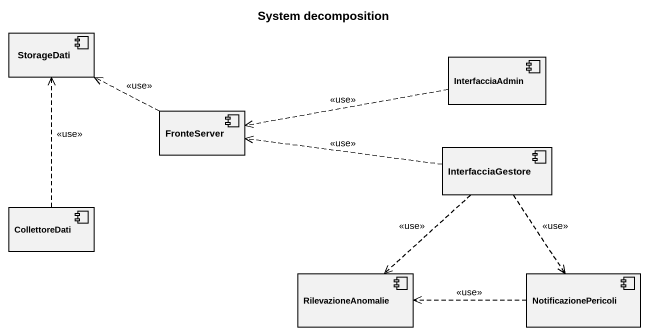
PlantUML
@startuml
title System decomposition
component StorageDati
component InterfacciaAdmin
component FronteServer
component InterfacciaGestore
component CollettoreDati
component RilevazioneAnomalie
component NotificazionePericoli
InterfacciaAdmin .left.> FronteServer : <<use>>
FronteServer .left.> StorageDati : <<use>>
InterfacciaGestore .left.> FronteServer : <<use>>
InterfacciaGestore ..> RilevazioneAnomalie : <<use>>
InterfacciaGestore ..> NotificazionePericoli : <<use>>
CollettoreDati .up.> StorageDati : <<use>>
NotificazionePericoli .left.> RilevazioneAnomalie : <<use>>
@enduml
